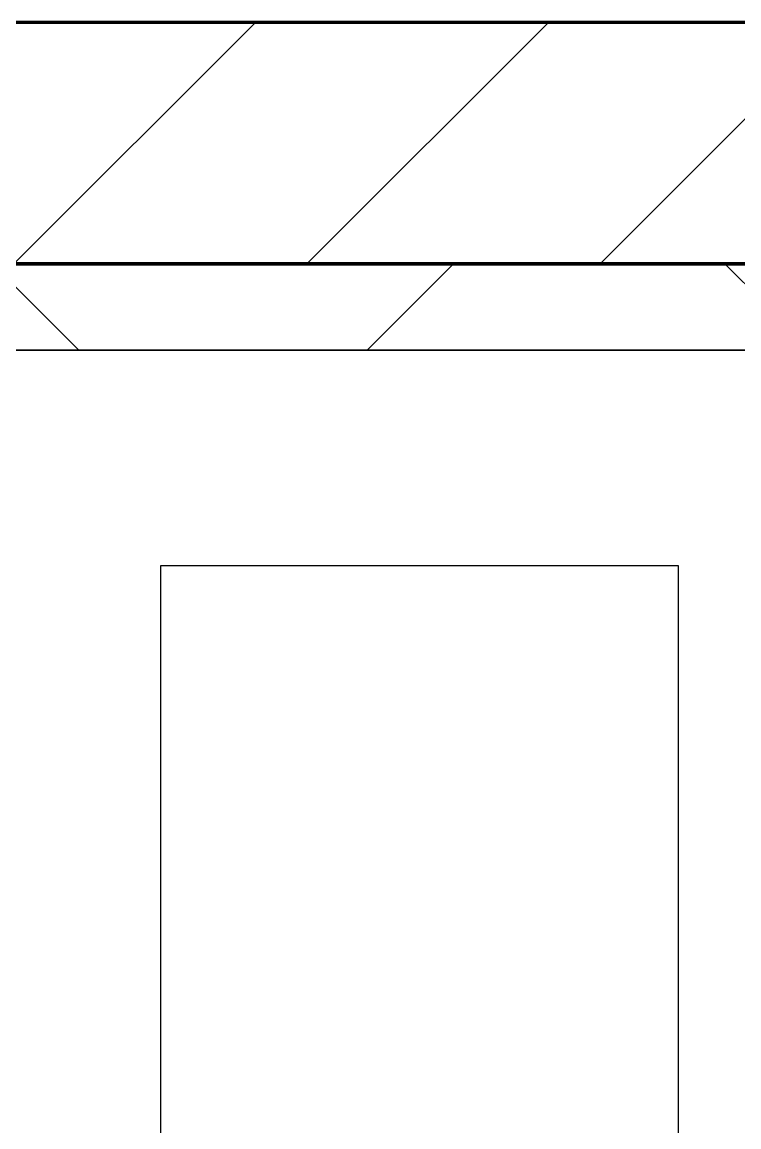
# Model space of a CAD drawing. Header units: millimetres. Extents: x -726012 to -647389, y -20772 to 18805.
# Drawn here: x -655604 to -655189, y 8119 to 8759 of the extents above; entities that cross this region are included whole.
import ezdxf
from ezdxf.xclip import XClip

# ---------------------------------------------------------------- set-up
doc = ezdxf.new("R2010")
doc.units = ezdxf.units.MM
doc.header["$XCLIPFRAME"] = 0
doc.layers.add('000 - WIPEOUT', color=250, linetype='Continuous')
doc.layers.add('A11_ALU.SOLID SHEET', color=2, linetype='Continuous')
for name, color, linetype, lineweight in [('A-GLAZ-CURT', 2, 'Continuous', 9), ('A-WALL', 5, 'Continuous', 35), ('A-WALL-FNSH', 2, 'Continuous', 35), ('A-WALL-PATT', 1, 'Continuous', 35)]:
    doc.layers.add(name, color=color, linetype=linetype, lineweight=lineweight)

# ---------------------------------------------------------------- blocks, each defined once
blk = doc.blocks.new('PPLS-PP19_Custom Tile Pattern - Custom Tile Pattern-V54-4233-01 ENLARGED MULTI-PURPOSE LEVEL - REFLECTED CEILING PLAN - SHEET 4')
at = {"layer": 'A-GLAZ-CURT'}
for p, q in [((-300, 0), (300, 0)), ((300, 0), (-300, 0)), ((195.99, 0), (213.31, 0)), ((213.31, 0), (195.99, 0)), ((230.06, 0), (300, 0)), ((-300, -50), (300, -50)), ((300, -50), (-300, -50))]:
    blk.add_line(p, q, dxfattribs=at)
for points, knots in [([(-300, 0), (-284.65, 0), (-236.57, 0), (-174.61, 0), (-129.95, 0), (-110.8, 0), (-99.5, 0), (-91.46, 0)], [-5323.127839, -5323.127839, -5323.127839, -5323.127839, -4502.809032, -2700.551212, -1002.059161, -460.363443, 0, 0, 0, 0]), ([(-82.28, 0), (-82.47, 0), (-96.21, 0), (-118.24, 0), (-144.22, 0), (-149.12, 0)], [-18960.690703, -18960.690703, -18960.690703, -18960.690703, -18935.241197, -17136.203329, -16733.021146, -16733.021146, -16733.021146, -16733.021146]), ([(-26.75, 0), (-27.82, 0), (-36.18, 0), (-53.55, 0), (-78.2, 0), (-110.94, 0), (-130.52, 0), (-147.74, 0), (-149.07, 0)], [-8718.362214, -8718.362214, -8718.362214, -8718.362214, -8532.293389, -8073.216054, -7508.296369, -7004.680444, -6449.282163, -6277.220794, -6277.220794, -6277.220794, -6277.220794]), ([(-148.61, 0), (-146.67, 0), (-141.78, 0), (-127.26, 0), (-107.3, 0), (-90.42, 0), (-75.26, 0), (-68.41, 0), (-65.12, 0), (-63.63, 0)], [-4825.010153, -4825.010153, -4825.010153, -4825.010153, -4440.880425, -4054.690705, -3793.097032, -3402.597032, -3144.956779, -3050.982048, -2969.237017, -2969.237017, -2969.237017, -2969.237017]), ([(-86.16, 0), (-91.37, 0), (-104.13, 0), (-122.65, 0), (-139.03, 0), (-146.11, 0), (-146.95, 0)], [-1681.3698, -1681.3698, -1681.3698, -1681.3698, -1374.161226, -945.742622, -741.901385, -489.130243, -489.130243, -489.130243, -489.130243]), ([(-134.15, 0), (-133.32, 0), (-130.31, 0), (-117.33, 0), (-95.36, 0), (-84.69, 0), (-81.29, 0)], [-7657.439573, -7657.439573, -7657.439573, -7657.439573, -7293.749979, -6839.55839, -6236.997189, -5920.275872, -5920.275872, -5920.275872, -5920.275872]), ([(-126.5, 0), (-122.44, 0), (-108.71, 0), (-86.68, 0), (-63.44, 0), (-54.4, 0), (-48.53, 0), (-30.79, 0), (-18.03, 0), (8.61, 0), (15.02, 0), (22.91, 0), (31, 0), (39.04, 0), (51.19, 0), (58.74, 0), (61.34, 0), (61.45, 0)], [-5231.017328, -5231.017328, -5231.017328, -5231.017328, -4994.692869, -4542.524482, -4008.285538, -3689.699207, -3546.54457, -3315.260113, -2864.387349, -2439.246196, -2084.094819, -1956.422387, -1818.904206, -1645.594513, -1443.202566, -1228.752106, -1120.932285, -1120.932285, -1120.932285, -1120.932285]), ([(-125.15, 0), (-124.93, 0), (-121.96, 0), (-113.01, 0), (-98.9, 0), (-85.29, 0), (-71.67, 0), (-65.93, 0), (-65.07, 0)], [-3362.7396, -3362.7396, -3362.7396, -3362.7396, -3342.215224, -3074.362186, -2902.289527, -2605.247022, -2322.099534, -2241.8264, -2241.8264, -2241.8264, -2241.8264]), ([(-36.33, 0), (-36.43, 0), (-37.27, 0), (-45.02, 0), (-46.13, 0), (-60.59, 0), (-81.23, 0), (-99.51, 0), (-114.02, 0), (-117.28, 0), (-118.78, 0)], [-1855.773136, -1855.773136, -1855.773136, -1855.773136, -1810.870157, -1672.078046, -1405.135169, -1060.00838, -740.068933, -229.489605, -116.330425, 0, 0, 0, 0]), ([(-36.62, 0), (-36.62, 0), (-40.35, 0), (-44.32, 0), (-58.97, 0), (-85.2, 0), (-107.61, 0), (-116.56, 0), (-117.56, 0)], [-4069.478503, -4069.478503, -4069.478503, -4069.478503, -3858.647035, -3538.256648, -2842.901703, -2193.204658, -1433.981041, -985.49888, -985.49888, -985.49888, -985.49888]), ([(-115.82, 0), (-114.96, 0), (-110.41, 0), (-96.78, 0), (-71.33, 0), (-43.74, 0), (-21.28, 0), (-13.68, 0)], [-5724.064692, -5724.064692, -5724.064692, -5724.064692, -5430.283136, -5103.229623, -4799.173296, -4065.652676, -3653.658314, -3653.658314, -3653.658314, -3653.658314]), ([(-13.01, 0), (-17.89, 0), (-26.94, 0), (-40, 0), (-56.24, 0), (-75.59, 0), (-94, 0), (-112.01, 0), (-114.94, 0), (-115.63, 0)], [-2423.451997, -2423.451997, -2423.451997, -2423.451997, -2125.455881, -1792.521578, -1466.981642, -1208.454564, -789.402658, -501.969187, -243.577221, -243.577221, -243.577221, -243.577221]), ([(-91.46, 0), (-90.09, 0), (-86.79, 0), (-83.26, 0), (-81.32, 0)], [-19832.387487, -19832.387487, -19832.387487, -19832.387487, -19753.885894, -19653.876888, -19653.876888, -19653.876888, -19653.876888]), ([(-63.96, 0), (-64.13, 0), (-72.5, 0), (-80.63, 0), (-86.16, 0)], [-2171.769325, -2171.769325, -2171.769325, -2171.769325, -2007.031671, -1681.3698, -1681.3698, -1681.3698, -1681.3698]), ([(-82.06, 0), (-82.51, 0), (-83.02, 0), (-83.28, 0), (-83.28, 0)], [-1501.200339, -1501.200339, -1501.200339, -1501.200339, -1424.436217, -1393.971743, -1393.971743, -1393.971743, -1393.971743]), ([(-83.28, 0), (-83.28, 0), (-82.91, 0), (-76.14, 0), (-62.97, 0), (-48.14, 0), (-36.49, 0), (-33.57, 0), (-29.94, 0), (-28.57, 0)], [-1393.4169, -1393.4169, -1393.4169, -1393.4169, -1353.722004, -1274.333717, -1073.56893, -651.549973, -296.515819, -83.513472, 0, 0, 0, 0]), ([(-29.03, 0), (-33.97, 0), (-43.74, 0), (-56.37, 0), (-71.66, 0), (-76.9, 0), (-80.65, 0), (-81.4, 0)], [-2680.714891, -2680.714891, -2680.714891, -2680.714891, -2413.671296, -2161.752162, -2006.592567, -1646.621388, -1536.168489, -1536.168489, -1536.168489, -1536.168489]), ([(-80.43, 0), (-78.54, 0), (-75.52, 0), (-72.73, 0), (-72.64, 0), (-72.64, 0)], [-19638.67709, -19638.67709, -19638.67709, -19638.67709, -19541.04734, -19478.625389, -19471.062469, -19471.062469, -19471.062469, -19471.062469]), ([(-80.33, 0), (-78.46, 0), (-70.84, 0), (-62.74, 0), (-60.36, 0), (-59.97, 0)], [-5890.338133, -5890.338133, -5890.338133, -5890.338133, -5713.340575, -5140.470607, -5006.787413, -5006.787413, -5006.787413, -5006.787413]), ([(-66.39, 0), (-66.39, 0), (-63.63, 0), (-53.63, 0), (-34.42, 0), (-29.82, 0), (-29.19, 0)], [-2493.31794, -2493.31794, -2493.31794, -2493.31794, -2315.303971, -1809.437387, -963.711516, -666.19313, -666.19313, -666.19313, -666.19313]), ([(31.18, 0), (25.97, 0), (11.99, 0), (-16.92, 0), (-47.42, 0), (-65.77, 0), (-66.37, 0), (-66.38, 0)], [-4496.803627, -4496.803627, -4496.803627, -4496.803627, -4222.080604, -3745.412743, -2981.410125, -2542.574734, -2498.224237, -2498.224237, -2498.224237, -2498.224237]), ([(-63.63, 0), (-61.49, 0), (-57.39, 0), (-54.49, 0), (-45.2, 0), (-40.79, 0), (-40.46, 0), (-40.44, 0)], [-2969.237017, -2969.237017, -2969.237017, -2969.237017, -2851.217951, -2734.127174, -2474.780881, -2410.990208, -2350.645972, -2350.645972, -2350.645972, -2350.645972]), ([(-58.83, 0), (-58.37, 0), (-57.29, 0), (-54.23, 0), (-46.33, 0), (-42.62, 0), (-41.76, 0)], [-4859.52896, -4859.52896, -4859.52896, -4859.52896, -4680.891996, -4469.85053, -4321.566175, -4270.495146, -4270.495146, -4270.495146, -4270.495146]), ([(-51.83, 0), (-51.83, 0), (-51.78, 0), (-47.4, 0), (-46.01, 0), (-40.22, 0), (-36.78, 0)], [-632.814994, -632.814994, -632.814994, -632.814994, -627.965721, -508.377888, -260.442412, 0, 0, 0, 0]), ([(76.63, 0), (74.8, 0), (67.65, 0), (53.52, 0), (37, 0), (24.07, 0), (12.82, 0), (-2.9, 0), (-20.62, 0), (-32.81, 0), (-44.85, 0), (-51.43, 0), (-51.79, 0)], [-3095.572228, -3095.572228, -3095.572228, -3095.572228, -2950.589685, -2634.532728, -2313.748533, -2106.613311, -1925.670641, -1617.263037, -1290.787923, -1039.307308, -819.71621, -644.910881, -644.910881, -644.910881, -644.910881]), ([(-41.76, 0), (-39.9, 0), (-37.72, 0), (-36.92, 0), (-36.77, 0)], [-4270.495146, -4270.495146, -4270.495146, -4270.495146, -4161.040818, -4106.245333, -4106.245333, -4106.245333, -4106.245333]), ([(-36.78, 0), (-32.43, 0), (-24.52, 0), (-16.06, 0), (-12.99, 0)], [-6191.144455, -6191.144455, -6191.144455, -6191.144455, -5862.463379, -5681.813851, -5681.813851, -5681.813851, -5681.813851]), ([(-36.29, 0), (-36.29, 0), (-34.66, 0), (-28.88, 0), (-26.95, 0), (-26.54, 0)], [-9150.272121, -9150.272121, -9150.272121, -9150.272121, -9057.163041, -8919.836787, -8834.607043, -8834.607043, -8834.607043, -8834.607043]), ([(30.82, 0), (29.27, 0), (20.14, 0), (3.54, 0), (-16.58, 0), (-34.76, 0), (-36.04, 0)], [-10462.034656, -10462.034656, -10462.034656, -10462.034656, -10363.088938, -9884.23066, -9424.652049, -9182.880979, -9182.880979, -9182.880979, -9182.880979]), ([(-33.34, 0), (-33.34, 0), (-32.93, 0), (-31.16, 0), (-30.52, 0)], [-2415.024266, -2415.024266, -2415.024266, -2415.024266, -2357.633367, -2323.618664, -2323.618664, -2323.618664, -2323.618664]), ([(-12.99, 0), (-14.81, 0), (-22.13, 0), (-30.57, 0), (-31.82, 0), (-32, 0)], [-3091.203999, -3091.203999, -3091.203999, -3091.203999, -2994.501669, -2698.150104, -2614.070998, -2614.070998, -2614.070998, -2614.070998]), ([(-30.76, 0), (-30.73, 0), (-29.99, 0), (-23.47, 0), (-15.75, 0), (-15.19, 0)], [-54176.191683, -54176.191683, -54176.191683, -54176.191683, -54157.274271, -53749.15266, -53717.791567, -53717.791567, -53717.791567, -53717.791567]), ([(-30.52, 0), (-27.11, 0), (-17.83, 0), (5.99, 0), (22.06, 0), (37.44, 0), (45.92, 0), (57.76, 0), (64.47, 0), (72.74, 0), (75.22, 0), (76.03, 0), (76.21, 0)], [-2323.618664, -2323.618664, -2323.618664, -2323.618664, -2142.497158, -1716.209403, -1206.526904, -1089.329421, -901.315459, -753.071572, -495.328968, -421.953223, -334.951786, -290.452333, -290.452333, -290.452333, -290.452333]), ([(-13, 0), (-14.35, 0), (-17.68, 0), (-25.97, 0), (-29.52, 0), (-30.21, 0)], [-55207.591944, -55207.591944, -55207.591944, -55207.591944, -54789.006179, -54461.685999, -54290.791712, -54290.791712, -54290.791712, -54290.791712]), ([(-12.99, 0), (-14.28, 0), (-19.5, 0), (-24.92, 0), (-29.03, 0)], [-2978.174751, -2978.174751, -2978.174751, -2978.174751, -2903.012179, -2680.714891, -2680.714891, -2680.714891, -2680.714891]), ([(-28.98, 0), (-28.66, 0), (-27.39, 0), (-24.45, 0), (-22.56, 0)], [-166.548282, -166.548282, -166.548282, -166.548282, -102.06493, 0, 0, 0, 0]), ([(-28.57, 0), (-26.93, 0), (-20.78, 0), (-16.23, 0), (-13, 0)], [-5361.429781, -5361.429781, -5361.429781, -5361.429781, -5261.36855, -5073.273507, -5073.273507, -5073.273507, -5073.273507]), ([(-22.56, 0), (-20.27, 0), (-17.03, 0), (-11.36, 0), (-7.66, 0), (-6.6, 0), (-6.44, 0)], [-56468.192263, -56468.192263, -56468.192263, -56468.192263, -56344.022017, -56303.229861, -56166.290093, -56124.392176, -56124.392176, -56124.392176, -56124.392176]), ([(8.33, 0), (8.19, 0), (7.18, 0), (1.09, 0), (-7.68, 0), (-12.97, 0)], [-3574.286521, -3574.286521, -3574.286521, -3574.286521, -3526.962355, -3285.499107, -2978.572101, -2978.572101, -2978.572101, -2978.572101]), ([(-12.97, 0), (-12.04, 0), (-5.55, 0), (4.23, 0), (9.64, 0), (10.14, 0), (10.18, 0)], [-3640.880536, -3640.880536, -3640.880536, -3640.880536, -3589.737505, -3285.047089, -3066.359526, -3044.715262, -3044.715262, -3044.715262, -3044.715262]), ([(-12.76, 0), (-8.93, 0), (9.67, 0), (33.58, 0), (50.81, 0), (55.34, 0)], [-454.035567, -454.035567, -454.035567, -454.035567, -429.606584, -390.253598, -376.327737, -376.327737, -376.327737, -376.327737]), ([(-12.66, 0), (-6.97, 0), (12.49, 0), (43.36, 0), (70.92, 0), (82.12, 0), (83.66, 0)], [-5675.215751, -5675.215751, -5675.215751, -5675.215751, -5340.621928, -4573.028122, -4094.177415, -3869.465285, -3869.465285, -3869.465285, -3869.465285]), ([(55.34, 0), (54.94, 0), (50.3, 0), (39.61, 0), (24.74, 0), (4.72, 0), (-8.18, 0), (-12.6, 0)], [-4347.925321, -4347.925321, -4347.925321, -4347.925321, -4326.416877, -4098.545751, -3766.694881, -3333.063701, -3098.158219, -3098.158219, -3098.158219, -3098.158219]), ([(-12.5, 0), (-12.27, 0), (-7.43, 0), (2.08, 0), (13.15, 0), (21.24, 0), (24.62, 0), (24.72, 0), (24.72, 0)], [-5063.572571, -5063.572571, -5063.572571, -5063.572571, -5050.479954, -4785.90057, -4596.498881, -4445.288762, -4384.376941, -4376.041937, -4376.041937, -4376.041937, -4376.041937]), ([(9.32, 0), (9.08, 0), (7.65, 0), (2.57, 0), (-6.16, 0), (-11.04, 0), (-12.41, 0)], [-2922.926651, -2922.926651, -2922.926651, -2922.926651, -2882.788014, -2720.818881, -2518.50168, -2435.772209, -2435.772209, -2435.772209, -2435.772209]), ([(-6.54, 0), (-6.73, 0), (-7.2, 0), (-7.6, 0), (-7.79, 0)], [-56009.792147, -56009.792147, -56009.792147, -56009.792147, -55949.290093, -55895.192118, -55895.192118, -55895.192118, -55895.192118]), ([(-2.63, 0), (-2.47, 0), (-1.22, 0), (4.92, 0), (15.97, 0), (22.54, 0), (24.49, 0)], [-226.825321, -226.825321, -226.825321, -226.825321, -220.269177, -206.416616, -198.214427, -187.717507, -187.717507, -187.717507, -187.717507]), ([(55.34, 0), (48.71, 0), (35.08, 0), (12, 0), (3.08, 0), (-1.67, 0), (-2.25, 0)], [-327.477177, -327.477177, -327.477177, -327.477177, -307.516438, -285.83788, -246.234814, -234.646884, -234.646884, -234.646884, -234.646884]), ([(24.69, 0), (24.54, 0), (20.99, 0), (15.48, 0), (10.8, 0), (9.63, 0)], [-4368.572414, -4368.572414, -4368.572414, -4368.572414, -4306.476363, -4080.000647, -3772.857994, -3772.857994, -3772.857994, -3772.857994]), ([(18.16, 0), (19.15, 0), (24.25, 0), (25.66, 0), (26.12, 0)], [-5700.113719, -5700.113719, -5700.113719, -5700.113719, -5554.232259, -5302.431367, -5302.431367, -5302.431367, -5302.431367]), ([(55.33, 0), (54.5, 0), (49.99, 0), (43.81, 0), (29.53, 0), (20.67, 0), (18.85, 0), (18.16, 0)], [-6599.245321, -6599.245321, -6599.245321, -6599.245321, -6548.303034, -6314.283804, -6135.05769, -5972.647715, -5832.674503, -5832.674503, -5832.674503, -5832.674503]), ([(27.44, 0), (27.9, 0), (29.54, 0), (38.07, 0), (53.39, 0), (71.67, 0), (84.83, 0), (86.01, 0), (92.51, 0), (94.33, 0)], [-5037.309798, -5037.309798, -5037.309798, -5037.309798, -4887.603822, -4705.298446, -4353.683244, -3960.84581, -3759.045785, -3336.541051, -2783.776468, -2783.776468, -2783.776468, -2783.776468]), ([(27.89, 0), (29.09, 0), (33.4, 0), (48.37, 0), (71.92, 0), (99.9, 0), (114.6, 0), (123.62, 0)], [-147.777612, -147.777612, -147.777612, -147.777612, -135.792042, -118.513713, -97.899267, -63.759246, -40.928524, -40.928524, -40.928524, -40.928524]), ([(53.18, 0), (53.06, 0), (52.22, 0), (44.99, 0), (36.46, 0), (30.82, 0)], [-622.740158, -622.740158, -622.740158, -622.740158, -566.066452, -360.610861, 0, 0, 0, 0]), ([(136.44, 0), (121.66, 0), (86.93, 0), (51.16, 0), (31.18, 0)], [-106.750556, -106.750556, -106.750556, -106.750556, -59.610984, 0, 0, 0, 0]), ([(168.37, 0), (167.68, 0), (162.47, 0), (147.02, 0), (109.77, 0), (76.86, 0), (57.82, 0), (46.51, 0), (41.18, 0), (36.02, 0), (35.54, 0), (35.54, 0)], [-543.375029, -543.375029, -543.375029, -543.375029, -530.793311, -458.593899, -401.860199, -357.622665, -341.267687, -334.000314, -326.15566, -319.318397, -317.489778, -317.489778, -317.489778, -317.489778]), ([(36.29, 0), (37.77, 0), (46.23, 0), (52.15, 0), (55.39, 0)], [-314.598523, -314.598523, -314.598523, -314.598523, -305.899624, -293.606719, -293.606719, -293.606719, -293.606719]), ([(61.47, 0), (61.47, 0), (61.21, 0), (57.1, 0), (55.27, 0), (55.22, 0)], [-1113.311073, -1113.311073, -1113.311073, -1113.311073, -1096.402191, -891.204116, -885.380641, -885.380641, -885.380641, -885.380641]), ([(114.39, 0), (114.2, 0), (112.08, 0), (105.42, 0), (92.38, 0), (85.59, 0), (74.4, 0), (63.43, 0), (57.79, 0), (55.6, 0)], [-8148.58938, -8148.58938, -8148.58938, -8148.58938, -8105.191388, -7723.759874, -7531.75727, -7135.649961, -6924.452779, -6738.82075, -6604.646129, -6604.646129, -6604.646129, -6604.646129]), ([(55.8, 0), (65.42, 0), (93.33, 0), (120.63, 0), (138.28, 0), (138.53, 0)], [-375.858057, -375.858057, -375.858057, -375.858057, -346.313304, -291.370682, -290.5735, -290.5735, -290.5735, -290.5735]), ([(56.29, 0), (57.66, 0), (68.56, 0), (95.91, 0), (124.45, 0), (132.42, 0), (134.6, 0)], [-292.458861, -292.458861, -292.458861, -292.458861, -287.17622, -249.500363, -194.761443, -152.241002, -152.241002, -152.241002, -152.241002]), ([(103.09, 0), (101.08, 0), (86.31, 0), (70.44, 0), (56.91, 0), (56.36, 0)], [-375.435014, -375.435014, -375.435014, -375.435014, -369.147452, -330.153101, -328.505637, -328.505637, -328.505637, -328.505637]), ([(76.22, 0), (75.58, 0), (73.64, 0), (71.05, 0), (70.61, 0)], [-193.634889, -193.634889, -193.634889, -193.634889, -31.537676, 0, 0, 0, 0]), ([(94.4, 0), (94.4, 0), (94.64, 0), (99.11, 0), (108.97, 0), (120.79, 0), (139.94, 0), (163.31, 0), (183.25, 0), (190.93, 0), (192.05, 0)], [-2348.345796, -2348.345796, -2348.345796, -2348.345796, -2310.419338, -2233.599744, -2052.234781, -1843.028543, -1530.39897, -1095.004608, -529.74427, -407.017608, -407.017608, -407.017608, -407.017608]), ([(123.64, 0), (122.94, 0), (121.32, 0), (114.96, 0), (108.04, 0), (103.09, 0)], [-27.056155, -27.056155, -27.056155, -27.056155, -22.807238, -15.488593, 0, 0, 0, 0]), ([(123.63, 0), (122.65, 0), (118.17, 0), (114.23, 0), (111.98, 0), (105.66, 0), (105.23, 0), (105.23, 0)], [-9512.655896, -9512.655896, -9512.655896, -9512.655896, -9453.21225, -9220.200448, -9012.77275, -8966.157302, -8929.495943, -8929.495943, -8929.495943, -8929.495943]), ([(105.26, 0), (105.52, 0), (111.01, 0), (112.65, 0), (113.59, 0)], [-8920.561005, -8920.561005, -8920.561005, -8920.561005, -8814.835624, -8577.462505, -8577.462505, -8577.462505, -8577.462505]), ([(157.9, 0), (156.77, 0), (151.67, 0), (143.29, 0), (134.04, 0), (127.58, 0), (124.82, 0), (124.05, 0)], [-10292.955006, -10292.955006, -10292.955006, -10292.955006, -10098.273015, -9847.788484, -9677.714971, -9567.007022, -9520.983381, -9520.983381, -9520.983381, -9520.983381]), ([(129.02, 0), (129.02, 0), (126.3, 0), (124.73, 0), (124.11, 0)], [-35.386604, -35.386604, -35.386604, -35.386604, -31.430235, -27.957927, -27.957927, -27.957927, -27.957927]), ([(124.81, 0), (125.17, 0), (126.85, 0), (128.63, 0), (128.95, 0)], [-39.939895, -39.939895, -39.939895, -39.939895, -39.050993, -35.895543, -35.895543, -35.895543, -35.895543]), ([(128.58, 0), (128.8, 0), (130.16, 0), (139.26, 0), (152.67, 0), (161.24, 0), (162.19, 0), (162.75, 0)], [-633.326174, -633.326174, -633.326174, -633.326174, -627.736123, -618.981161, -602.094757, -592.980799, -581.414464, -581.414464, -581.414464, -581.414464]), ([(137.1, 0), (136, 0), (133.64, 0), (129.87, 0), (129.11, 0)], [-670.405967, -670.405967, -670.405967, -670.405967, -651.020627, -640.742133, -640.742133, -640.742133, -640.742133]), ([(192.02, 0), (189.17, 0), (183.04, 0), (171, 0), (161.95, 0), (161.28, 0), (158.35, 0), (157.85, 0), (157.77, 0)], [-11559.949274, -11559.949274, -11559.949274, -11559.949274, -11105.624034, -10839.086983, -10768.332124, -10666.779182, -10580.760289, -10550.278881, -10550.278881, -10550.278881, -10550.278881]), ([(300, 0), (286.53, 0), (254.22, 0), (207.11, 0), (177.41, 0), (159.34, 0), (158.33, 0), (158.3, 0)], [-285.253232, -285.253232, -285.253232, -285.253232, -244.693688, -187.987675, -143.776725, -129.632772, -123.352749, -123.352749, -123.352749, -123.352749]), ([(159.07, 0), (159.13, 0), (160.84, 0), (165.21, 0), (174.15, 0), (183.32, 0), (191.11, 0), (191.99, 0)], [-115.643202, -115.643202, -115.643202, -115.643202, -114.681583, -87.660824, -65.295536, -41.623857, -38.701754, -38.701754, -38.701754, -38.701754]), ([(162.75, 0), (165.4, 0), (170.91, 0), (172.61, 0), (172.61, 0)], [-111.264224, -111.264224, -111.264224, -111.264224, -56.742688, -19.085662, -19.085662, -19.085662, -19.085662]), ([(191.98, 0), (186.84, 0), (180.33, 0), (174.27, 0), (169.67, 0), (168.99, 0)], [-8520.071546, -8520.071546, -8520.071546, -8520.071546, -8253.978395, -8152.463617, -8069.855175, -8069.855175, -8069.855175, -8069.855175]), ([(215.22, 0), (214.62, 0), (210.55, 0), (203.98, 0), (187.54, 0), (175.3, 0), (169.49, 0)], [-203.825446, -203.825446, -203.825446, -203.825446, -198.527383, -184.406837, -162.427601, -142.916156, -142.916156, -142.916156, -142.916156]), ([(171.51, 0), (176.48, 0), (193.23, 0), (201.73, 0), (208.81, 0), (213.9, 0), (241.96, 0), (266.73, 0), (281.71, 0), (291.71, 0), (296.52, 0), (297.86, 0), (298.09, 0)], [-7971.819559, -7971.819559, -7971.819559, -7971.819559, -7784.112253, -7606.717214, -7289.299508, -7042.621073, -6582.165592, -6068.460911, -5766.029927, -5566.724884, -5280.360606, -5199.253518, -5199.253518, -5199.253518, -5199.253518]), ([(172.07, 0), (177.66, 0), (187.87, 0), (201.08, 0), (207.47, 0), (213.96, 0), (215.11, 0)], [-255.364076, -255.364076, -255.364076, -255.364076, -237.955587, -223.92608, -215.862851, -208.75215, -208.75215, -208.75215, -208.75215]), ([(192.13, 0), (196.39, 0), (209.6, 0), (219.42, 0), (230.06, 0)], [-38.547734, -38.547734, -38.547734, -38.547734, -24.459831, 0, 0, 0, 0]), ([(192.31, 0), (193.21, 0), (194.15, 0), (194.69, 0), (194.79, 0)], [-397.682353, -397.682353, -397.682353, -397.682353, -295.064701, -265.121568, -265.121568, -265.121568, -265.121568]), ([(247.1, 0), (246.76, 0), (245.04, 0), (238.34, 0), (226.56, 0), (221.1, 0), (206.3, 0), (196.39, 0), (192.81, 0)], [-9649.085549, -9649.085549, -9649.085549, -9649.085549, -9581.591397, -9406.094246, -9221.510254, -9016.44624, -8717.832359, -8534.334697, -8534.334697, -8534.334697, -8534.334697]), ([(300, 0), (288.22, 0), (262, 0), (230.43, 0), (219.94, 0), (219.02, 0)], [-12528.858583, -12528.858583, -12528.858583, -12528.858583, -11905.454923, -11162.864862, -10856.732305, -10856.732305, -10856.732305, -10856.732305]), ([(219.9, 0), (220.86, 0), (227.84, 0), (242.06, 0), (246.54, 0), (246.96, 0)], [-10670.940496, -10670.940496, -10670.940496, -10670.940496, -10511.382485, -9925.173265, -9834.877357, -9834.877357, -9834.877357, -9834.877357]), ([(284.76, 0), (284.76, 0), (285.09, 0), (287.47, 0), (293.59, 0), (297.76, 0), (300, 0)], [-4110.630118, -4110.630118, -4110.630118, -4110.630118, -4053.389046, -3959.664717, -3862.421465, -3746.95702, -3746.95702, -3746.95702, -3746.95702]), ([(297.38, 0), (295.84, 0), (291.62, 0), (285.38, 0), (284.87, 0)], [-4803.172655, -4803.172655, -4803.172655, -4803.172655, -4358.271401, -4143.037883, -4143.037883, -4143.037883, -4143.037883])]:
    blk.add_open_spline(points, degree=3, knots=knots, dxfattribs=at)
for points in [[(-72.93, 0), (-75.16, 0), (-78.08, 0), (-81.31, 0)], [(-39.84, 0), (-39.08, 0), (-38.11, 0), (-37.36, 0)], [(-15.19, 0), (-14.76, 0), (-14.03, 0), (-13.07, 0)], [(24.49, 0), (25.23, 0), (25.72, 0), (26.04, 0)], [(54.9, 0), (53.99, 0), (53.69, 0), (53.56, 0)], [(70.61, 0), (66.58, 0), (61.23, 0), (55.83, 0)], [(80.35, 0), (79.57, 0), (78.27, 0), (76.63, 0)], [(84.06, 0), (83.48, 0), (82.41, 0), (81.72, 0)], [(168.74, 0), (168.74, 0), (169.81, 0), (171.51, 0)], [(193.8, 0), (193.39, 0), (192.91, 0), (192.39, 0)], [(195.11, 0), (194.91, 0), (194.44, 0), (193.8, 0)]]:
    blk.add_open_spline(points, degree=3, dxfattribs=at)
blk = doc.blocks.new('PPLS-PP19_Custom Tile Pattern - Custom Tile Pattern-V55-4233-01 ENLARGED MULTI-PURPOSE LEVEL - REFLECTED CEILING PLAN - SHEET 4')
at = {"layer": 'A-GLAZ-CURT'}
for p, q in [((-300, 0), (300, 0)), ((300, 0), (-300, 0)), ((-293.07, 0), (-275.75, 0)), ((-275.75, 0), (-293.07, 0)), ((-300, -50), (300, -50)), ((300, -50), (-300, -50))]:
    blk.add_line(p, q, dxfattribs=at)
at = {"layer": 'A-GLAZ-CURT', "flags": 128}
for points in [[(-300, 0), (-291.56, 0), (-283.3, 0), (-275.2, 0)], [(-202.99, 0), (-209.04, 0), (-215.73, 0), (-222.63, 0), (-229.72, 0), (-236.97, 0), (-244.39, 0), (-251.96, 0), (-259.67, 0), (-267.51, 0), (-275.48, 0), (-283.55, 0), (-291.73, 0), (-300, 0)]]:
    blk.add_lwpolyline(points, dxfattribs=at)
at = {"layer": 'A-GLAZ-CURT'}
for points, knots in [([(-300, 0), (-284.65, 0), (-236.57, 0), (-174.61, 0), (-129.95, 0), (-110.8, 0), (-99.5, 0), (-91.46, 0)], [-5323.127839, -5323.127839, -5323.127839, -5323.127839, -4502.809032, -2700.551212, -1002.059161, -460.363443, 0, 0, 0, 0]), ([(-203.34, 0), (-206.9, 0), (-231.18, 0), (-262.56, 0), (-294.48, 0), (-300, 0)], [-15377.048371, -15377.048371, -15377.048371, -15377.048371, -15131.813646, -13729.592194, -13439.944408, -13439.944408, -13439.944408, -13439.944408])]:
    blk.add_open_spline(points, degree=3, knots=knots, dxfattribs=at)
blk = doc.blocks.new('*U885')
at = {"layer": 'A-GLAZ-CURT', "rotation": 180}
for name, p in [('PPLS-PP19_Custom Tile Pattern - Custom Tile Pattern-V55-4233-01 ENLARGED MULTI-PURPOSE LEVEL - REFLECTED CEILING PLAN - SHEET 4', (20400, 16110.41)), ('PPLS-PP19_Custom Tile Pattern - Custom Tile Pattern-V54-4233-01 ENLARGED MULTI-PURPOSE LEVEL - REFLECTED CEILING PLAN - SHEET 4', (21000, 16110.41))]:
    blk.add_blockref(name, p, dxfattribs=at)
blk = doc.blocks.new('*U1253')
at = {"color": 3}
blk.add_wipeout([(-275, -26850), (275, -26850), (275, -27150), (-275, -27150)], dxfattribs=at).dxf.layer = '000 - WIPEOUT'
at = {"layer": 'A11_ALU.SOLID SHEET', "color": 0, "linetype": 'ByBlock'}
blk.add_lwpolyline([(-275, -27150), (275, -27150), (275, -26850), (-275, -26850)], close=True, dxfattribs=at)
blk = doc.blocks.new('*U1287')
blk.add_lwpolyline([(21173.36, -580), (28210, -580), (28210, -6849.96), (45954.15, -6849.96), (45954.15, 600), (82995.06, 600), (83086.47, 650), (90052, 650), (90392, 990), (103159.16, 990), (103159.16, 4990), (21173.36, 4990), (21173.36, 3485.45), (21203.36, 3485.45), (21203.36, 925.54), (21173.36, 925.54), (21173.36, -580)])
at = {"layer": 'A11_ALU.SOLID SHEET', "color": 0, "linetype": 'ByBlock', "rotation": 90}
blk.add_blockref('*U1253', (62308.5, 4590), dxfattribs=at)

msp = doc.modelspace()

# ---------------------------------------------------------------- hatches: boundary and pattern name
at = {"layer": 'A-WALL-PATT', "lineweight": 9}
h = msp.add_hatch(dxfattribs=at)
h.set_pattern_fill('FP_2', color=256, style=0, pattern_type=2)
h.set_pattern_definition([(45, (0, 0), (-84.852814, 84.852814), [])])
h.paths.add_polyline_path([(-653287.78, 8619.02), (-652194.48, 8619.02), (-652194.48, 8759.02), (-722165.55, 8759.02), (-722165.55, 8619.02), (-719625.62, 8619.02), (-719676.02, 8641.53), (-719679.79, 8639.36), (-719684.96, 8639.36), (-719691.03, 8644.02), (-719692.03, 8648.69), (-719757.37, 8677.88), (-719739.02, 8718.97), (-719515.31, 8619.02), (-716025.62, 8619.02), (-716076.02, 8641.53), (-716079.79, 8639.36), (-716084.96, 8639.36), (-716091.03, 8644.02), (-716092.03, 8648.69), (-716157.37, 8677.88), (-716139.02, 8718.97), (-715915.31, 8619.02), (-712425.62, 8619.02), (-712476.02, 8641.53), (-712479.79, 8639.36), (-712484.96, 8639.36), (-712491.03, 8644.02), (-712492.03, 8648.69), (-712557.37, 8677.88), (-712539.02, 8718.97), (-712315.31, 8619.02), (-708825.62, 8619.02), (-708876.02, 8641.53), (-708879.79, 8639.36), (-708884.96, 8639.36), (-708891.03, 8644.02), (-708892.03, 8648.69), (-708957.37, 8677.88), (-708939.02, 8718.97), (-708715.31, 8619.02), (-705225.62, 8619.02), (-705276.02, 8641.53), (-705279.79, 8639.36), (-705284.96, 8639.36), (-705291.03, 8644.02), (-705292.03, 8648.69), (-705357.37, 8677.88), (-705339.02, 8718.97), (-705115.31, 8619.02), (-701625.62, 8619.02), (-701676.02, 8641.53), (-701679.79, 8639.36), (-701684.96, 8639.36), (-701691.03, 8644.02), (-701692.03, 8648.69), (-701757.37, 8677.88), (-701739.02, 8718.97), (-701515.31, 8619.02), (-698025.62, 8619.02), (-698076.02, 8641.53), (-698079.79, 8639.36), (-698084.96, 8639.36), (-698091.03, 8644.02), (-698092.03, 8648.69), (-698157.37, 8677.88), (-698139.02, 8718.97), (-697915.31, 8619.02), (-694425.62, 8619.02), (-694476.02, 8641.53), (-694479.79, 8639.36), (-694484.96, 8639.36), (-694491.03, 8644.02), (-694492.03, 8648.69), (-694557.37, 8677.88), (-694539.02, 8718.97), (-694315.31, 8619.02), (-690825.62, 8619.02), (-690876.02, 8641.53), (-690879.79, 8639.36), (-690884.96, 8639.36), (-690891.03, 8644.02), (-690892.03, 8648.69), (-690957.37, 8677.88), (-690939.02, 8718.97), (-690715.31, 8619.02), (-687225.62, 8619.02), (-687276.02, 8641.53), (-687279.79, 8639.36), (-687284.96, 8639.36), (-687291.03, 8644.02), (-687292.03, 8648.69), (-687357.37, 8677.88), (-687339.02, 8718.97), (-687115.31, 8619.02), (-683626.8, 8619.54), (-683676.02, 8641.53), (-683679.79, 8639.36), (-683684.96, 8639.36), (-683691.03, 8644.02), (-683692.03, 8648.69), (-683757.37, 8677.88), (-683739.02, 8718.97), (-683515.31, 8619.02), (-680025.62, 8619.02), (-680076.02, 8641.53), (-680079.79, 8639.36), (-680084.96, 8639.36), (-680091.03, 8644.02), (-680092.03, 8648.69), (-680157.37, 8677.88), (-680139.02, 8718.97), (-679915.31, 8619.02), (-676425.62, 8619.02), (-676476.02, 8641.53), (-676479.79, 8639.36), (-676484.96, 8639.36), (-676491.03, 8644.02), (-676492.03, 8648.69), (-676557.37, 8677.88), (-676539.02, 8718.97), (-676315.31, 8619.02), (-672825.62, 8619.02), (-672876.02, 8641.53), (-672879.79, 8639.36), (-672884.96, 8639.36), (-672891.03, 8644.02), (-672892.03, 8648.69), (-672957.37, 8677.88), (-672939.02, 8718.97), (-672715.31, 8619.02), (-669225.62, 8619.02), (-669276.02, 8641.53), (-669279.79, 8639.36), (-669284.96, 8639.36), (-669291.03, 8644.02), (-669292.03, 8648.69), (-669357.37, 8677.88), (-669339.02, 8718.97), (-669115.31, 8619.02), (-665625.62, 8619.02), (-665676.02, 8641.53), (-665679.79, 8639.36), (-665684.96, 8639.36), (-665691.03, 8644.02), (-665692.03, 8648.69), (-665757.37, 8677.88), (-665739.02, 8718.97), (-665515.31, 8619.02), (-662025.62, 8619.02), (-662076.02, 8641.53), (-662079.79, 8639.36), (-662084.96, 8639.36), (-662091.03, 8644.02), (-662092.03, 8648.69), (-662157.37, 8677.88), (-662139.02, 8718.97), (-661915.31, 8619.02), (-658425.62, 8619.02), (-658476.02, 8641.53), (-658480.95, 8639.36), (-658484.96, 8639.36), (-658491.03, 8644.02), (-658492.03, 8648.69), (-658557.37, 8677.88), (-658539.02, 8718.97), (-658315.31, 8619.02), (-654825.62, 8619.02), (-654876.02, 8641.53), (-654879.79, 8639.36), (-654884.96, 8639.36), (-654891.03, 8644.02), (-654892.03, 8648.69), (-654957.37, 8677.88), (-654939.02, 8718.97), (-654715.31, 8619.02), (-653356.11, 8619.02)])
h = msp.add_hatch(dxfattribs=at)
h.set_pattern_fill('FP_3', color=256, style=0, pattern_type=2)
h.set_pattern_definition([(45, (0, 0), (-212.13203, 212.13203), []), (135, (0, 0), (-212.13203, -212.13203), [])])
h.paths.add_polyline_path([(-652194.48, 8569.02), (-652194.48, 8619.02), (-654715.31, 8619.02), (-654603.39, 8569.02), (-652262.82, 8569.02)])
h.paths.add_polyline_path([(-655132.72, 8569.02), (-654713.71, 8569.02), (-654825.62, 8619.02), (-658315.31, 8619.02), (-658203.39, 8569.02), (-655201.05, 8569.02)])
h.paths.add_polyline_path([(-658344.29, 8569.02), (-658313.71, 8569.02), (-658425.62, 8619.02), (-661915.31, 8619.02), (-661803.39, 8569.02), (-658412.62, 8569.02)])
h.paths.add_polyline_path([(-662444.15, 8569.02), (-661913.71, 8569.02), (-662025.62, 8619.02), (-665515.31, 8619.02), (-665403.39, 8569.02), (-662512.48, 8569.02)])
h.paths.add_polyline_path([(-665782.37, 8569.02), (-665513.71, 8569.02), (-665625.62, 8619.02), (-669115.31, 8619.02), (-669003.39, 8569.02), (-665860.71, 8569.02)])
h.paths.add_polyline_path([(-670712.22, 8569.02), (-669113.71, 8569.02), (-669225.62, 8619.02), (-672715.31, 8619.02), (-672603.39, 8569.02), (-670780.55, 8569.02)])
h.paths.add_polyline_path([(-672967.14, 8569.02), (-672713.71, 8569.02), (-672825.62, 8619.02), (-676315.31, 8619.02), (-676203.39, 8569.02), (-672982.37, 8569.02)])
h.paths.add_polyline_path([(-676313.71, 8569.02), (-676425.62, 8619.02), (-679915.31, 8619.02), (-679803.39, 8569.02), (-676315.37, 8569.02)])
h.paths.add_polyline_path([(-679913.71, 8569.02), (-680025.62, 8619.02), (-683515.31, 8619.02), (-683403.39, 8569.02), (-679936.92, 8569.02)])
h.paths.add_polyline_path([(-685676.73, 8569.02), (-683513.71, 8569.02), (-683626.8, 8619.02), (-687115.31, 8619.02), (-687003.39, 8569.02), (-685745.06, 8569.02)])
h.paths.add_polyline_path([(-687113.71, 8569.02), (-687225.62, 8619.02), (-690715.31, 8619.02), (-690603.39, 8569.02), (-687180.02, 8569.02)])
h.paths.add_polyline_path([(-690713.71, 8569.02), (-690825.62, 8619.02), (-694315.31, 8619.02), (-694203.39, 8569.02), (-690733.24, 8569.02)])
h.paths.add_polyline_path([(-700582.37, 8569.02), (-697913.71, 8569.02), (-698025.62, 8619.02), (-701515.31, 8619.02), (-701403.39, 8569.02), (-700709.58, 8569.02)])
h.paths.add_polyline_path([(-694313.71, 8569.02), (-694425.62, 8619.02), (-697915.31, 8619.02), (-697803.39, 8569.02), (-694354.78, 8569.02)])
h.paths.add_polyline_path([(-701513.71, 8569.02), (-701625.62, 8619.02), (-705115.31, 8619.02), (-705003.39, 8569.02), (-701529.55, 8569.02)])
h.paths.add_polyline_path([(-707132.7, 8569.02), (-705113.71, 8569.02), (-705225.62, 8619.02), (-708715.31, 8619.02), (-708603.39, 8569.02), (-707269.37, 8569.02)])
h.paths.add_polyline_path([(-708713.71, 8569.02), (-708825.62, 8619.02), (-712315.31, 8619.02), (-712203.39, 8569.02), (-708772.65, 8569.02)])
h.paths.add_polyline_path([(-712582.37, 8569.02), (-712313.71, 8569.02), (-712425.62, 8619.02), (-715915.31, 8619.02), (-715803.39, 8569.02), (-712599.19, 8569.02)])
h.paths.add_polyline_path([(-721277.24, 8569.02), (-719513.71, 8569.02), (-719625.62, 8619.02), (-722165.55, 8619.02), (-722165.55, 8569.02), (-721345.58, 8569.02)])
h.paths.add_polyline_path([(-717519.03, 8569.02), (-715913.71, 8569.02), (-716025.62, 8619.02), (-719515.31, 8619.02), (-719403.39, 8569.02), (-717587.36, 8569.02)])

# ---------------------------------------------------------------- linework, layer by layer
at = {"layer": 'A-WALL', "color": 7, "lineweight": 70}
for p, q in [((-657382.37, 8759.02), (-654982.37, 8759.02)), ((-654982.37, 8619.02), (-657382.37, 8619.02)), ((-657382.37, 8619.02), (-654982.37, 8619.02))]:
    msp.add_line(p, q, dxfattribs=at)
at = {"layer": 'A-WALL-FNSH', "color": 250}
msp.add_line((-654982.37, 8569.02), (-657382.37, 8569.02), dxfattribs=at)

# ---------------------------------------------------------------- block references
msp.add_blockref('*U885', (-676282.37, -7541.39))

# ---------------------------------------------------------------- next in the draw order: block references
at = {"layer": 'A11_ALU.SOLID SHEET'}
ref = msp.add_blockref('*U1287', (-744682.37, 3579.02), dxfattribs=at)
XClip(ref).set_block_clipping_path([(22516.8245944298, -23612.0000696909), (92487.8891097467, 7199.9972603897)])

doc.saveas('drawing.dxf')
